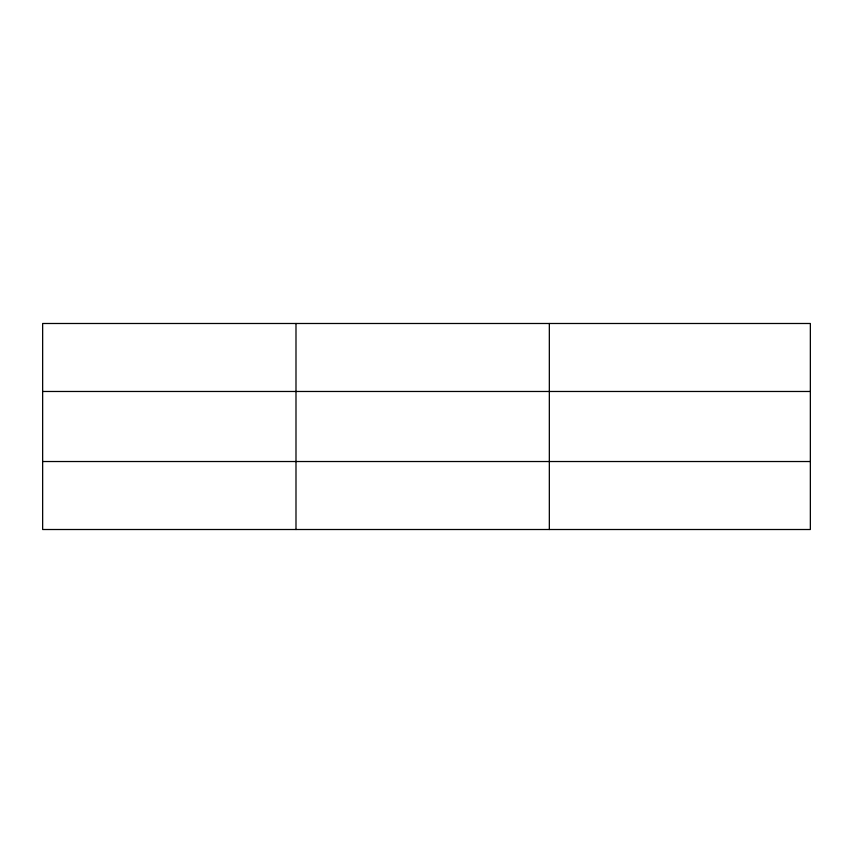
<?xml version="1.0" encoding="UTF-8"?>
<svg xmlns="http://www.w3.org/2000/svg" width="853" height="853" viewBox="0 0 853 853"><rect width="100%" height="100%" fill="white"/><g stroke="black" fill="none" stroke-linecap="round" stroke-linejoin="round"><path stroke-width="1.28" d="M549.332 323.49L549.332 529.51M810.35 391.474L810.35 323.49L42.65 323.49L42.65 529.51L810.35 529.51L810.35 391.474L42.65 391.474M42.65 461.526L810.35 461.526M295.991 323.49L295.991 529.51"/></g></svg>
